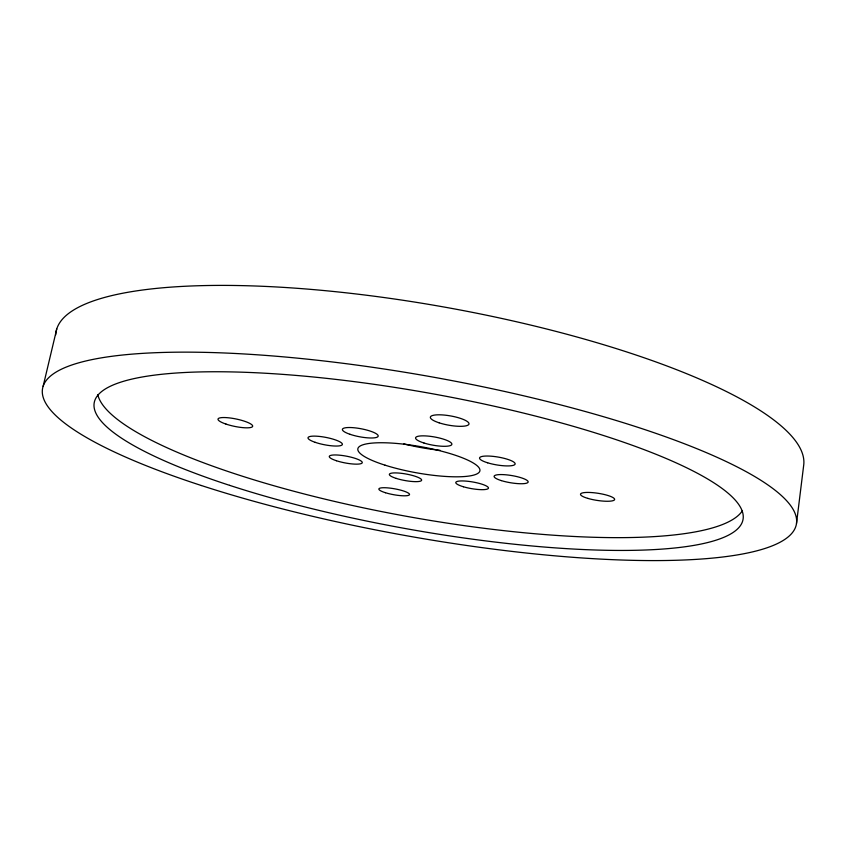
<?xml version="1.0" encoding="UTF-8"?>
<svg xmlns="http://www.w3.org/2000/svg" width="846" height="846" viewBox="0 0 846 846"><rect width="100%" height="100%" fill="white"/><g stroke="black" fill="none" stroke-linecap="round" stroke-linejoin="round"><path stroke-width="1.27" d="M796.498 523.452L803.689 465.258A379.738 93.092 10.2 0 0 437.995 305.956A379.738 93.092 10.2 0 0 55.709 334.868M43.146 386.252L56.756 328.957M440.079 450.305A61.79 14.202 10.2 0 1 403.817 443.896M742.471 510.667A328.893 71.593 10.2 0 1 408.671 516.705A328.893 71.593 10.2 0 1 97.808 394.701M385.057 465.173A62.022 13.24 10.2 0 0 479.83 471.074A62.022 13.24 10.2 0 0 391.698 443.082A62.022 13.24 10.2 0 0 385.057 465.173M336.401 460.732A16.751 3.437 10.7 0 0 362.215 462.825A16.751 3.437 10.7 0 0 338.77 455.116A16.751 3.437 10.7 0 0 336.401 460.732M315.135 442.31A17.502 3.744 11 0 0 342.313 444.626A17.502 3.744 11 0 0 318.17 436.303A17.502 3.744 11 0 0 315.135 442.31M349.927 434.273A18.21 4.071 10.7 0 0 378.12 436.346A18.21 4.071 10.7 0 0 352.814 427.653A18.21 4.071 10.7 0 0 349.927 434.273M423.931 442.997A18.432 4.177 10.1 0 0 451.859 444.33A18.432 4.177 10.1 0 0 425.348 435.902A18.432 4.177 10.1 0 0 423.931 442.997M487.634 462.804A18.041 3.987 9.6 0 0 515.129 464.031A18.041 3.987 9.6 0 0 489.284 456.079A18.041 3.987 9.6 0 0 487.634 462.804M501.276 480.591A17.269 3.648 9.5 0 0 528.105 482.188A17.269 3.648 9.5 0 0 504.015 474.659A17.269 3.648 9.5 0 0 501.276 480.591M463.418 486.767A16.603 3.384 9.8 0 0 488.47 488.121A16.603 3.384 9.8 0 0 464.454 481.004A16.603 3.384 9.8 0 0 463.418 486.767M396.224 478.402A16.391 3.299 10.3 0 0 421.583 480.369A16.391 3.299 10.3 0 0 398.709 473.051A16.391 3.299 10.3 0 0 396.224 478.402M201.433 485.541A382.963 80.412 10.2 0 0 795.029 528.433A382.963 80.412 10.2 0 0 261.964 355.13A382.963 80.412 10.2 0 0 201.433 485.541M587.854 498.389A17.248 3.585 8.8 0 0 614.577 499.658A17.248 3.585 8.8 0 0 590.318 492.488A17.248 3.585 8.8 0 0 587.854 498.389M439.116 422.82A19.595 4.716 10 0 0 468.98 424.026A19.595 4.716 10 0 0 440.988 414.847A19.595 4.716 10 0 0 439.116 422.82M225.977 424.079A17.703 3.775 11.7 0 0 252.668 426.268A17.703 3.775 11.7 0 0 227.352 417.691A17.703 3.775 11.7 0 0 225.977 424.079M385.48 492.732A15.577 2.982 10.3 0 0 409.485 494.699A15.577 2.982 10.3 0 0 387.648 487.878A15.577 2.982 10.3 0 0 385.48 492.732M229.594 485.34A329.602 68.727 10.2 0 0 741.699 523.441A329.602 68.727 10.2 0 0 284.584 374.503A329.602 68.727 10.2 0 0 229.594 485.34"/></g></svg>
